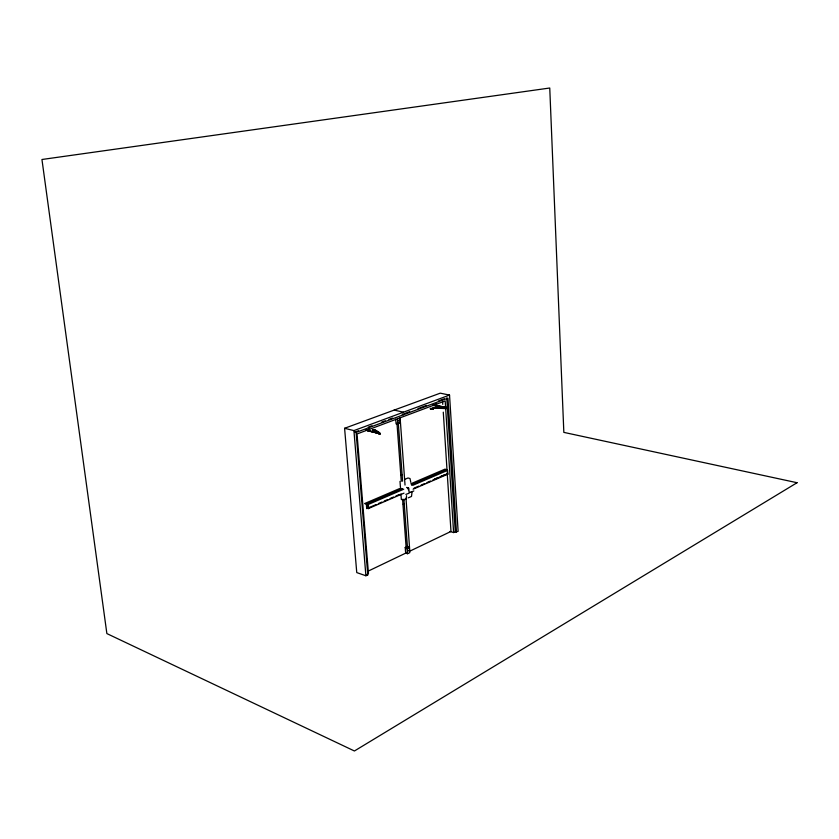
<?xml version="1.0" encoding="UTF-8"?>
<svg xmlns="http://www.w3.org/2000/svg" width="839" height="839" viewBox="0 0 839 839"><rect width="100%" height="100%" fill="white"/><g stroke="black" fill="none" stroke-linecap="round" stroke-linejoin="round"><path stroke-width="1.26" d="M395.725 419.164L396.071 423.852L397.717 423.863A1.143 0.755 69.6 0 0 397.78 423.496L397.602 418.441M398.357 422.992L399.962 423.076A1.143 0.755 69.6 0 0 400.056 422.636L399.888 417.591M378.945 434.099L380.266 433.952L367.23 430.428L379.742 433.239M374.655 429.704L374.467 430.533L372.894 430.722L374.655 429.704C385.405 435.105 377.676 435.053 373.827 429.872M374.467 430.533L372.621 429.967L373.774 431.288L374.813 430.218L380.235 433.606L367.335 430.795M374.813 430.218L373.774 431.288M434.392 405.636L446.956 407.534L434.948 405.017L434.277 405.457L447.218 408.488L433.427 407.586L432.83 408.53L430.365 408.897L433.113 409.033L434.067 407.754L447.187 408.079L433.427 407.586M432.83 408.53L433.721 407.334M433.113 409.033L434.067 407.754M412.075 491.581L411.519 496.436L408.341 497.821M431.225 408.813L430.575 408.803L431.183 408.834M430.334 408.404L433.123 408.278M430.365 408.897L433.417 408.782M403.15 504.166L403.947 504.071M407.565 553.709L409.768 552.66L409.212 547.752A1.122 0.713 65.8 0 0 409.107 547.353L407.439 546.483L405.227 547.531L405.646 553.09L407.565 553.709L407.009 548.811A1.122 0.713 65.8 0 0 406.894 548.402L405.227 547.531M449.893 531.444L453.616 532.555L458.125 531.318L449.536 395.085L440.265 393.166L344.598 428.289L356.753 572.586L365.898 575.764L367.797 574.851L356.103 432.431L354.866 432.127L358.515 430.764M407.387 551.296L409.589 550.237M368.227 571.097L406.328 552.838M407.009 548.811L409.212 547.752M406.537 547.951L408.687 546.871M406.359 498.754L403.402 500.054L401.346 499.488L400.927 493.835M367.062 503.987L368.321 504.449L368.646 508.455L367.125 508.287L368.373 508.57L404.02 493.143M434.434 479.174L438.01 477.632M440.381 476.604L443.957 475.063M376.071 504.575L366.695 508.623L366.37 504.124L364.598 503.557L400.853 488.036M378.399 503.557L381.902 502.047M384.241 501.04L387.733 499.53M390.072 498.513L393.575 497.003M395.903 495.996L399.406 494.475M414.067 488.141L418.766 486.106M421.115 485.089L424.628 483.568M426.978 482.551L430.501 481.03M432.851 480.013L445.761 474.423M413.082 489.21L447.827 474.171L447.575 470.375L446.327 469.966M410.848 483.757L444.974 469.148L446.705 469.662L411.54 484.9M366.339 504.145L402.584 488.592M411.404 484.806L446.705 469.662M366.412 504.176L402.468 488.791M367.031 507.238L366.779 504.103L368.048 504.564L403.727 489.221M412.798 485.32L447.575 470.375M405.09 479.216L408.006 477.978L410.019 478.524L410.795 482.362M397.78 423.496L400.056 422.636M397.35 424.146L399.626 423.286M397.791 420.989L400.077 420.14M368.258 427.135L371.918 425.772M381.661 422.132L385.311 420.779M388.971 419.416L392.621 418.053M402.363 414.424L409.631 411.718M418.011 408.593L426.39 405.468M438.367 401L444.345 398.766M356.103 432.431L447.974 398.137L456.479 532.115M344.598 428.289L353.922 430.596L449.536 395.085M368.657 429.033L369.632 429.264L366.695 430.407L365.605 430.05M409.946 492.252L410.921 492.189M379.606 434.13L379.606 434.036M446.673 407.502L446.768 407.607M446.6 408.415L446.023 408.236M368.803 429.411L368.814 429.327M372.663 430.48L373.449 429.809M433.669 405.122L433.669 405.153M366.685 430.334L365.615 430.166M397.812 423.286L397.162 423.276M446.505 408.289L447.187 408.069L434.361 405.237M433.763 408.006L446.012 408.614M446.579 473.93L447.827 474.171M446.338 474.035L447.575 474.276L447.334 470.48L446.075 469.997M435.451 403.926L436.521 404.251L432.788 405.038M434.948 404.44L435.567 404.566M434.13 404.744L434.749 404.88M394.152 410.093L403.465 412.201M402.405 414.403L403.643 414.686M367.933 429.526L368.552 429.683M367.031 429.862L367.65 430.019M367.304 430.376L379.847 433.815M406.59 487.407L408.194 487.847L408.331 489.756M413.826 490.93L410.932 492.189M405.856 494.391L409.149 493.217L408.782 488.12M366.58 574.432L367.797 574.851M373.984 430.386L378.976 433.553M372.621 429.967L373.638 430.701M353.922 430.596L365.898 575.764M368.048 504.564L368.373 508.57M368.468 573.519L357.036 433.952L445.184 400.927L453.616 532.555M396.962 423.15L401.252 481.282M402.584 499.247L406.17 547.919M400.004 481.366L400.423 487.04M400.098 417.675L405.027 485.057M405.982 498.009L409.789 551.171L450.983 531.433L447.218 473.091M398.305 423.055L402.584 481.187M403.905 499.153L407.492 547.825M446.747 397.875L455.273 531.758M442.614 401.787L442.782 404.388M443.286 412.159L447.051 470.501M406.496 495.66L406.516 498.45M408.194 487.847A2.223 0.776 -4.6 0 1 407.334 488.109M368.132 430.092L368.468 430.575L368.132 430.092M435.137 404.975L435.462 405.426L435.137 404.975M402.101 474.612L400.769 474.706L402.101 474.612M436.049 404.23L435.472 404.272L436.049 404.23M366.265 430.145L366.265 430.145M797.05 482.719L354.425 750.989L106.868 633.581L41.95 159.494L549.755 88.011L563.839 432.379L797.05 482.719"/></g></svg>
